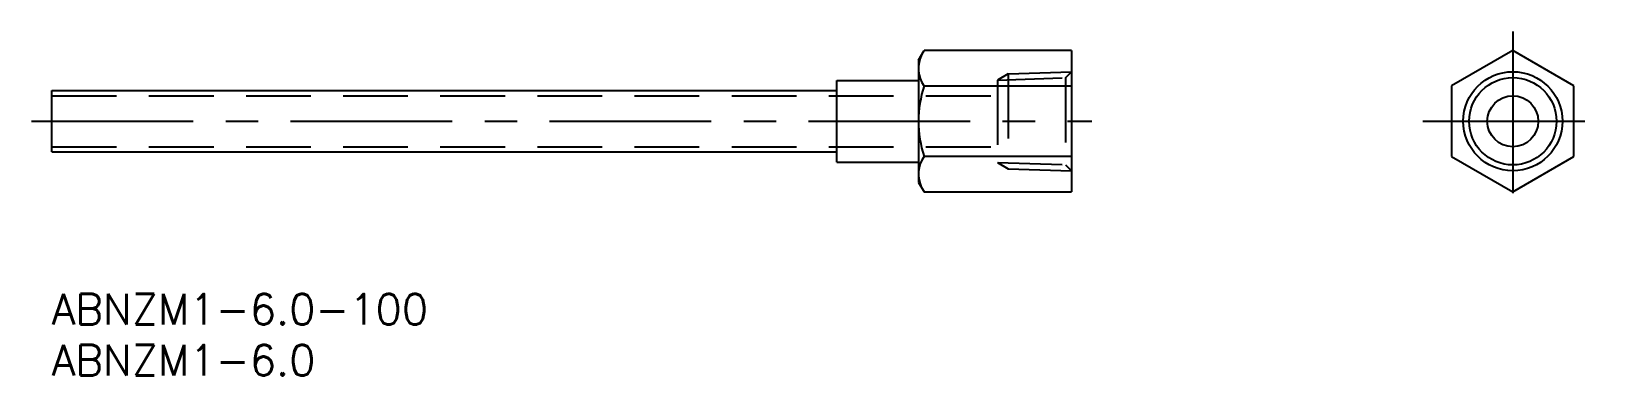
# Model space of a CAD drawing. Extents: x -2 to 152, y -8 to 26.
import ezdxf

# ---------------------------------------------------------------- set-up
doc = ezdxf.new("R2010")
doc.units = 0
doc.header["$LTSCALE"] = 0.5
doc.linetypes.add('CENTER', pattern=[50.8, 31.75, -6.35, 6.35, -6.35])
doc.linetypes.add('DASHED', pattern=[19.05, 12.7, -6.35])
for name, color, linetype in [('MSM_CENTER', 1, 'CENTER'), ('MSM_CONTINUOUS', 7, 'CONTINUOUS'), ('MSM_DASHED', 4, 'DASHED'), ('MSM_NARROW', 5, 'CONTINUOUS'), ('MSM_PART_NUMBER', 7, 'CONTINUOUS')]:
    doc.layers.add(name, color=color, linetype=linetype)
doc.styles.get("Standard").update_dxf_attribs({"font": 'txt.shx', "height": 3, "bigfont": 'bigfont.shx'})

# ---------------------------------------------------------------- blocks, each defined once
blk = doc.blocks.new('*U11')
at = {"layer": 'MSM_PART_NUMBER'}
blk.add_text('ABNZM1-6.0-100', height=3, dxfattribs=at).set_placement((0, -3))
blk = doc.blocks.new('*U12')
at = {"layer": 'MSM_PART_NUMBER'}
blk.add_text('ABNZM1-6.0', height=3, dxfattribs=at).set_placement((0, -8))

msp = doc.modelspace()

# ---------------------------------------------------------------- linework, layer by layer
at = {"layer": 'MSM_CENTER'}
for p, q in [((143.28, 25.74), (143.28, 8.12)), ((-2, 16.93), (102, 16.93)), ((134.47, 16.93), (152.08, 16.93))]:
    msp.add_line(p, q, dxfattribs=at)
at = {"layer": 'MSM_CONTINUOUS'}
for p, q in [((85, 22.93), (85.54, 23.86)), ((100, 23.86), (85.54, 23.86)), ((100, 23.86), (100, 10)), ((143.28, 23.86), (137.28, 20.39)), ((149.28, 20.39), (143.28, 23.86)), ((85, 22.93), (85, 10.93)), ((77, 12.93), (77, 20.93)), ((77, 20.93), (85, 20.93)), ((85.54, 20.39), (100, 20.39)), ((137.28, 20.39), (137.28, 13.46)), ((149.28, 13.46), (149.28, 20.39)), ((0, 13.93), (0, 19.93)), ((0, 19.93), (77, 19.93)), ((0, 13.93), (77, 13.93)), ((77, 12.93), (85, 12.93)), ((100, 13.46), (85.54, 13.46)), ((137.28, 13.46), (143.28, 10)), ((143.28, 10), (149.28, 13.46)), ((85, 10.93), (85.54, 10)), ((85.54, 10), (100, 10))]:
    msp.add_line(p, q, dxfattribs=at)
for radius in [4.28, 2.5]:
    msp.add_circle((143.28, 16.93), radius, dxfattribs=at)
for centre, radius, start, end in [((88.07, 22.12), 3.07, 154.3842, 214.3842), ((96.46, 16.93), 11.46, 162.412, 197.588), ((88.07, 11.73), 3.07, 145.6158, 205.6158)]:
    msp.add_arc(centre, radius, start, end, dxfattribs=at)
at = {"layer": 'MSM_DASHED'}
for p, q in [((93.8, 21.58), (92.73, 20.96)), ((93.8, 21.58), (100, 21.79)), ((93.8, 21.58), (93.8, 12.28)), ((99.4, 21.19), (100, 21.79)), ((92.73, 20.96), (99.4, 21.19)), ((92.73, 20.96), (92.73, 12.9)), ((99.4, 21.19), (99.4, 12.67)), ((0, 19.43), (92.73, 19.43)), ((0, 14.43), (92.73, 14.43)), ((92.73, 12.9), (99.4, 12.67)), ((92.73, 12.9), (93.8, 12.28)), ((99.4, 12.67), (100, 12.06)), ((93.8, 12.28), (100, 12.06))]:
    msp.add_line(p, q, dxfattribs=at)
at = {"layer": 'MSM_NARROW'}
msp.add_circle((143.28, 16.93), 4.86, dxfattribs=at)

# ---------------------------------------------------------------- block references
at = {"layer": 'MSM_CONTINUOUS'}
for name in ['*U11', '*U12']:
    msp.add_blockref(name, (0, 0), dxfattribs=at)

doc.saveas('drawing.dxf')
